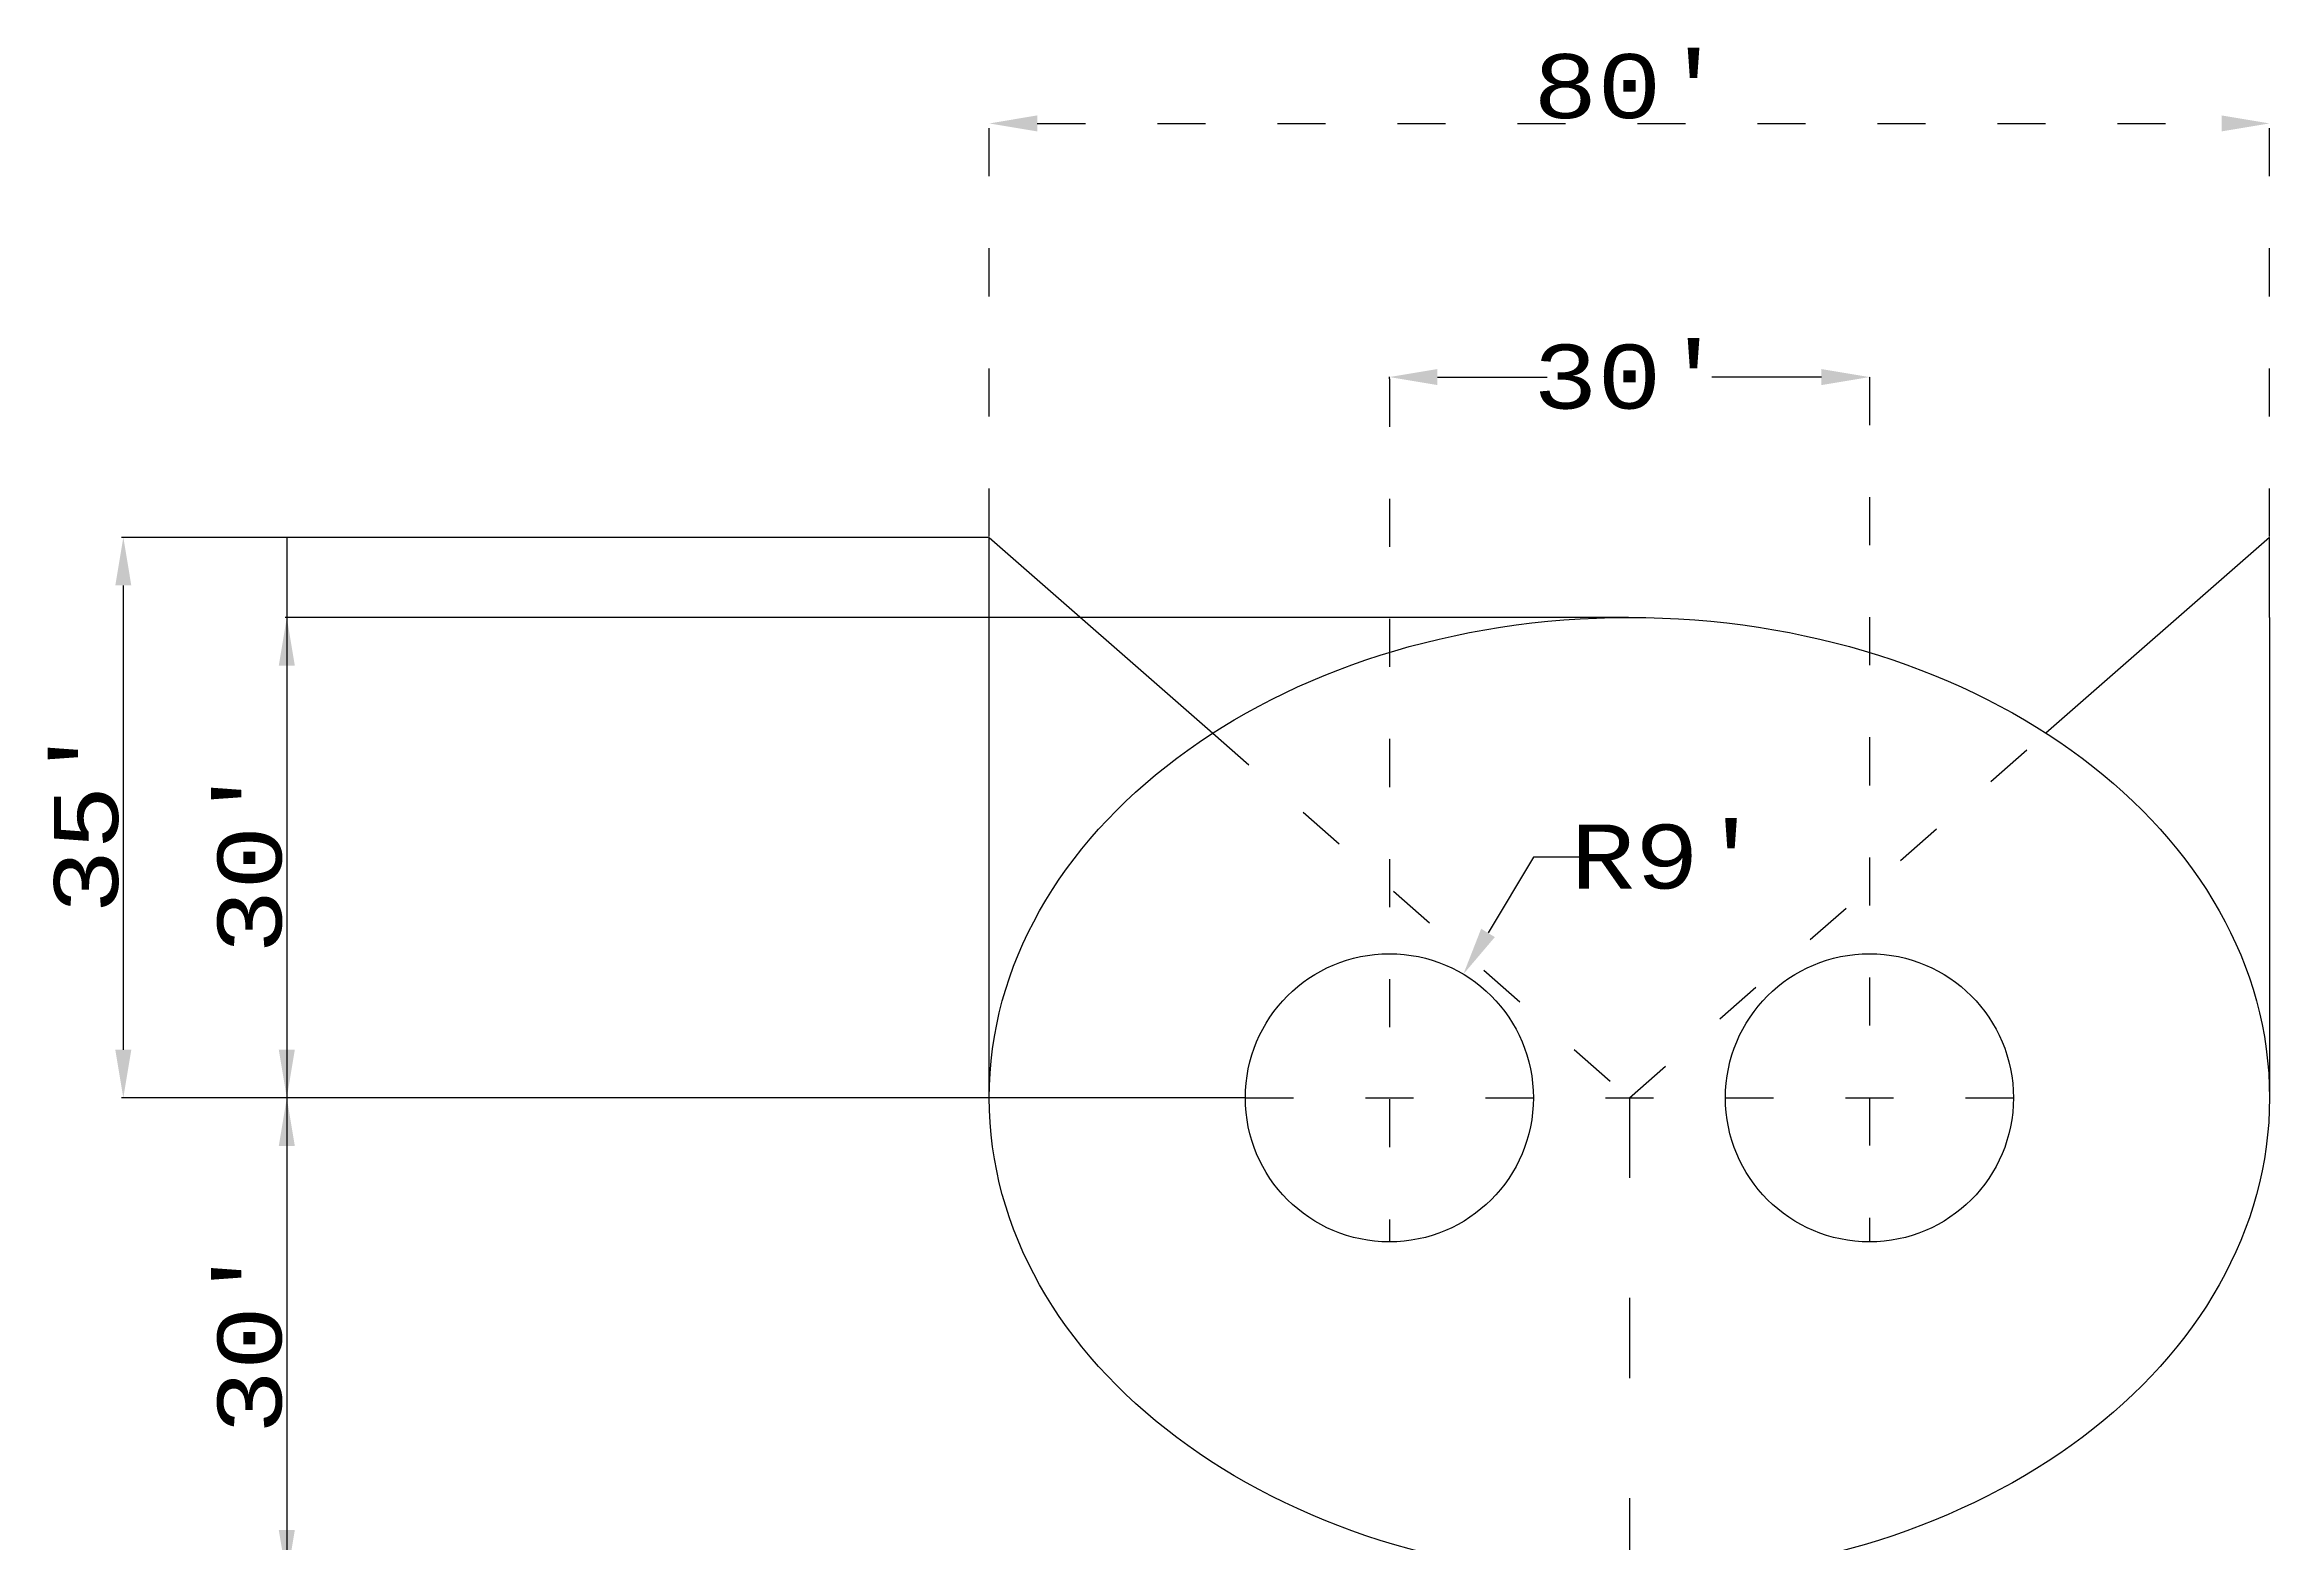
# Model space of a CAD drawing. Header units: millimetres. Extents: x 2302 to 6573, y -784 to 1612.
# Drawn here: x 2302 to 3970, y 490 to 1612 of the extents above; entities that cross this region are included whole.
import ezdxf

# ---------------------------------------------------------------- set-up
doc = ezdxf.new("R2010")
doc.units = ezdxf.units.MM
doc.header["$PDMODE"] = 67
doc.linetypes.add('ACAD_ISO03W100', pattern=[30, 12, -18])
doc.linetypes.add('JIS_08_11', pattern=[12.8, 11, -0.6, 0.6, -0.6])
doc.styles.get("Standard").update_dxf_attribs({"font": 'Courier New.ttf', "height": 48})
doc.dimstyles.new('Annotative', dxfattribs={"dimscale": 0, "dimtxt": 6, "dimasz": 36, "dimexe": 1.25, "dimexo": 0.625, "dimtad": 1, "dimdec": 1, "dimlunit": 4, "dimtxsty": 'Standard', "dimcen": 0.09, "dimadec": 0, "dimazin": 0, "dimtfac": 1, "dimtdec": 1, "dimtmove": 0, "dimatfit": 3, "dimfxl": 1, "dimarcsym": 0})
doc.dimstyles.get("Standard").update_dxf_attribs({"dimtxt": 0.18, "dimasz": 36, "dimexe": 0.18, "dimexo": 0.0625, "dimgap": 0.09, "dimtad": 0, "dimtoh": 1, "dimdec": 4, "dimzin": 0, "dimdsep": 46, "dimlunit": 4, "dimtxsty": 'Standard', "dimcen": 0.09, "dimadec": 0, "dimazin": 0, "dimtfac": 1, "dimtdec": 4, "dimtofl": 0, "dimtmove": 0, "dimatfit": 3, "dimfxl": 1, "dimtolj": 1, "dimtzin": 0, "dimarcsym": 0})

# ---------------------------------------------------------------- blocks, each defined once
blk = doc.blocks.new('*D49')
at = {"color": 0, "linetype": 'JIS_08_11', "lineweight": -2, "ltscale": 100, "transparency": 16777216}
for p, q in [((3489.9, 1182.7), (2482.5, 1182.7)), ((2483.7, 1146.7), (2483.7, 858.7)), ((3201.9, 822.7), (2482.5, 822.7))]:
    blk.add_line(p, q, dxfattribs=at)
at = {"color": 0, "linetype": 'JIS_08_11', "ltscale": 100, "transparency": 16777216}
for points in [[(2477.7, 1146.7), (2489.7, 1146.7), (2483.7, 1182.7)], [(2477.7, 858.7), (2489.7, 858.7), (2483.7, 822.7)]]:
    blk.add_solid(points, dxfattribs=at)
at = {"layer": 'Defpoints', "color": 0, "linetype": 'JIS_08_11', "ltscale": 100, "transparency": 16777216}
for p in [(3490.5, 1182.7), (2483.7, 822.7), (3202.5, 822.7)]:
    blk.add_point(p, dxfattribs=at)
at = {"color": 0, "linetype": 'JIS_08_11', "ltscale": 100, "transparency": 16777216, "insert": (2456.1, 1002.7), "char_height": 48, "attachment_point": 5, "rotation": 90}
blk.add_mtext("30'", dxfattribs=at)
blk = doc.blocks.new('*D50')
at = {"color": 0, "linetype": 'ACAD_ISO03W100', "lineweight": -2, "ltscale": 100, "transparency": 16777216}
for p, q in [((3201.9, 822.7), (2482.5, 822.7)), ((2483.7, 786.7), (2483.7, 498.7)), ((3489.9, 462.7), (2482.5, 462.7))]:
    blk.add_line(p, q, dxfattribs=at)
at = {"color": 0, "linetype": 'ACAD_ISO03W100', "ltscale": 100, "transparency": 16777216}
for points in [[(2477.7, 786.7), (2489.7, 786.7), (2483.7, 822.7)], [(2477.7, 498.7), (2489.7, 498.7), (2483.7, 462.7)]]:
    blk.add_solid(points, dxfattribs=at)
at = {"layer": 'Defpoints', "color": 0, "linetype": 'ACAD_ISO03W100', "ltscale": 100, "transparency": 16777216}
for p in [(3202.5, 822.7), (2483.7, 462.7), (3490.5, 462.7)]:
    blk.add_point(p, dxfattribs=at)
at = {"color": 0, "linetype": 'ACAD_ISO03W100', "ltscale": 100, "transparency": 16777216, "insert": (2456.1, 642.7), "char_height": 48, "attachment_point": 5, "rotation": 90}
blk.add_mtext("30'", dxfattribs=at)
blk = doc.blocks.new('*D51')
at = {"color": 0, "linetype": 'ACAD_ISO03W100', "lineweight": -2, "ltscale": 100, "transparency": 16777216}
for p, q in [((3009.9, 1242.7), (2359.8, 1242.7)), ((2361.1, 1206.7), (2361.1, 858.7)), ((3009.9, 822.7), (2359.8, 822.7))]:
    blk.add_line(p, q, dxfattribs=at)
at = {"color": 0, "linetype": 'ACAD_ISO03W100', "ltscale": 100, "transparency": 16777216}
for points in [[(2355.1, 1206.7), (2367.1, 1206.7), (2361.1, 1242.7)], [(2355.1, 858.7), (2367.1, 858.7), (2361.1, 822.7)]]:
    blk.add_solid(points, dxfattribs=at)
at = {"layer": 'Defpoints', "color": 0, "linetype": 'ACAD_ISO03W100', "ltscale": 100, "transparency": 16777216}
for p in [(3010.5, 1242.7), (2361.1, 822.7), (3010.5, 822.7)]:
    blk.add_point(p, dxfattribs=at)
at = {"color": 0, "linetype": 'ACAD_ISO03W100', "ltscale": 100, "transparency": 16777216, "insert": (2333.5, 1032.7), "char_height": 48, "attachment_point": 5, "rotation": 90}
blk.add_mtext("35'", dxfattribs=at)
blk = doc.blocks.new('*D52')
at = {"color": 0, "linetype": 'ACAD_ISO03W100', "lineweight": -2, "ltscale": 3, "transparency": 16777216}
for p, q in [((3010.5, 1243.4), (3010.5, 1554.3)), ((3046.5, 1553), (3934.5, 1553)), ((3970.5, 1243.4), (3970.5, 1554.3))]:
    blk.add_line(p, q, dxfattribs=at)
at = {"color": 0, "linetype": 'ACAD_ISO03W100', "lineweight": 30, "ltscale": 3, "transparency": 16777216}
for points in [[(3046.5, 1559), (3046.5, 1547), (3010.5, 1553)], [(3934.5, 1559), (3934.5, 1547), (3970.5, 1553)]]:
    blk.add_solid(points, dxfattribs=at)
at = {"layer": 'Defpoints', "color": 0, "linetype": 'ACAD_ISO03W100', "lineweight": 30, "ltscale": 3, "transparency": 16777216}
for p in [(3970.5, 1553), (3010.5, 1242.7), (3970.5, 1242.7)]:
    blk.add_point(p, dxfattribs=at)
at = {"color": 0, "linetype": 'ACAD_ISO03W100', "ltscale": 3, "transparency": 16777216, "insert": (3490.5, 1580.6), "char_height": 48, "attachment_point": 5}
blk.add_mtext("80'", dxfattribs=at)
blk = doc.blocks.new('*D78')
at = {"color": 0, "lineweight": -2, "transparency": 16777216}
for p, q in [((3418.5, 1003.2), (3384.5, 946.3)), ((3454.5, 1003.2), (3418.5, 1003.2)), ((3310.4, 822.7), (3310.6, 822.7)), ((3310.5, 822.6), (3310.5, 822.8))]:
    blk.add_line(p, q, dxfattribs=at)
at = {"color": 0, "transparency": 16777216}
blk.add_solid([(3379.3, 949.4), (3389.6, 943.2), (3366, 915.4)], dxfattribs=at)
at = {"layer": 'Defpoints', "color": 0, "transparency": 16777216}
for p in [(3366, 915.4), (3310.5, 822.7)]:
    blk.add_point(p, dxfattribs=at)
at = {"color": 0, "transparency": 16777216, "insert": (3518.6, 1003.2), "char_height": 48, "attachment_point": 5}
blk.add_mtext("\\A1;R9'", dxfattribs=at)
blk = doc.blocks.new('*D82')
at = {"color": 0, "lineweight": -2, "transparency": 16777216}
for p, q in [((3310.5, 1361.7), (3310.5, 1363.1)), ((3346.5, 1362.9), (3428.7, 1362.9)), ((3634.5, 1362.9), (3552.3, 1362.9)), ((3670.5, 1363), (3670.5, 1363.1))]:
    blk.add_line(p, q, dxfattribs=at)
at = {"color": 0, "lineweight": 30, "transparency": 16777216}
for points in [[(3346.5, 1368.9), (3346.5, 1356.9), (3310.5, 1362.9)], [(3634.5, 1368.9), (3634.5, 1356.9), (3670.5, 1362.9)]]:
    blk.add_solid(points, dxfattribs=at)
at = {"layer": 'Defpoints', "color": 0, "lineweight": 30, "transparency": 16777216}
for p in [(3310.5, 1361.6), (3670.5, 1362.9), (3670.5, 1362.9)]:
    blk.add_point(p, dxfattribs=at)
at = {"color": 0, "lineweight": 30, "transparency": 16777216, "insert": (3490.5, 1362.9), "char_height": 48, "attachment_point": 5}
blk.add_mtext("\\A1;30'", dxfattribs=at)

msp = doc.modelspace()

# ---------------------------------------------------------------- linework, layer by layer
at = {"linetype": 'ACAD_ISO03W100', "lineweight": 30, "ltscale": 3}
for p, q in [((3310.48565, 1361.64691), (3310.48565, 714.73923)), ((3670.48565, 1362.89691), (3670.48565, 714.73923))]:
    msp.add_line(p, q, dxfattribs=at)
for p, q in [((2483.72705, 1242.73923), (2483.72705, 1182.73923)), ((3010.48565, 1182.73923), (3010.48565, 1242.73923)), ((3010.48565, 1242.73923), (3178.10579, 1096.0716)), ((3970.48565, 1242.73923), (3802.86551, 1096.0716)), ((3970.48565, 1182.73923), (3970.48565, 1242.73923)), ((2483.72705, 1182.73923), (2483.72705, 822.73923)), ((3010.48565, 822.73923), (3010.48565, 1182.73923)), ((3970.48565, 1182.73923), (3970.48565, 822.73923)), ((2483.72705, 822.73923), (2483.72705, 462.73923)), ((2483.72705, 822.73923), (2483.72705, 762.73923)), ((2483.72705, 822.73923), (2483.72705, 792.73923)), ((2483.72705, 807.73923), (2483.72705, 795.73923)), ((2483.72705, 807.73923), (2483.72705, 795.73923))]:
    msp.add_line(p, q)
at = {"linetype": 'ACAD_ISO03W100', "ltscale": 3}
for p, q in [((3178.10579, 1096.0716), (3490.48565, 822.73923)), ((3490.48565, 822.73923), (3802.86551, 1096.0716)), ((3202.48565, 822.73923), (3778.48565, 822.73923))]:
    msp.add_line(p, q, dxfattribs=at)
at = {"linetype": 'ACAD_ISO03W100', "ltscale": 5}
msp.add_line((3490.48565, 822.73923), (3490.48565, -650.65186), dxfattribs=at)
for centre in [(3310.48565, 822.73923), (3670.48565, 822.73923)]:
    msp.add_circle(centre, 108)
msp.add_arc((4450.48565, 282.73923), 480, 109.47122063, 180)
msp.add_ellipse((3490.48565, 822.73923), major_axis=(480, 0), ratio=0.75)

# ---------------------------------------------------------------- dimensions: what is measured, and where the dimension line sits
at = {"linetype": 'ACAD_ISO03W100', "ltscale": 3}
dim = msp.add_linear_dim(base=(3970.48565, 1553.03159), p1=(3010.48565, 1242.73923), p2=(3970.48565, 1242.73923), dimstyle='Annotative', dxfattribs=at)
dim.commit()
dim.dimension.update_dxf_attribs({"geometry": '*D52', "text_midpoint": (3490.48565, 1580.63095)})
at = {"lineweight": 30}
dim = msp.add_linear_dim(base=(3670.48565, 1362.89691), p1=(3310.48565, 1361.64691), p2=(3670.48565, 1362.89691), dimstyle='Standard', dxfattribs=at)
dim.commit()
dim.dimension.update_dxf_attribs({"geometry": '*D82', "text_midpoint": (3490.48565, 1362.89691)})
at = {"linetype": 'ACAD_ISO03W100', "ltscale": 100}
for base, p1, p2, picture, middle in [((2361.08481, 822.73923), (3010.48565, 1242.73923), (3010.48565, 822.73923), '*D51', (2333.48545, 1032.73923)), ((2483.72705, 462.73923), (3202.48565, 822.73923), (3490.48565, 462.73923), '*D50', (2456.12769, 642.73923))]:
    dim = msp.add_linear_dim(base=base, p1=p1, p2=p2, angle=90, dimstyle='Annotative', dxfattribs=at)
    dim.commit()
    dim.dimension.update_dxf_attribs({"geometry": picture, "text_midpoint": middle})
at = {"linetype": 'JIS_08_11', "ltscale": 100}
dim = msp.add_linear_dim(base=(2483.72705, 822.73923), p1=(3490.48565, 1182.73923), p2=(3202.48565, 822.73923), angle=90, dimstyle='Annotative', dxfattribs=at)
dim.commit()
dim.dimension.update_dxf_attribs({"geometry": '*D49', "text_midpoint": (2456.12769, 1002.73923)})
dim = msp.add_radius_dim(center=(3310.48565, 822.73923), mpoint=(3365.97376, 915.39488), dimstyle='Standard')
dim.commit()
dim.dimension.update_dxf_attribs({"geometry": '*D78', "text_midpoint": (3518.57248, 1003.17824), "dimtype": 164})

doc.saveas('drawing.dxf')
